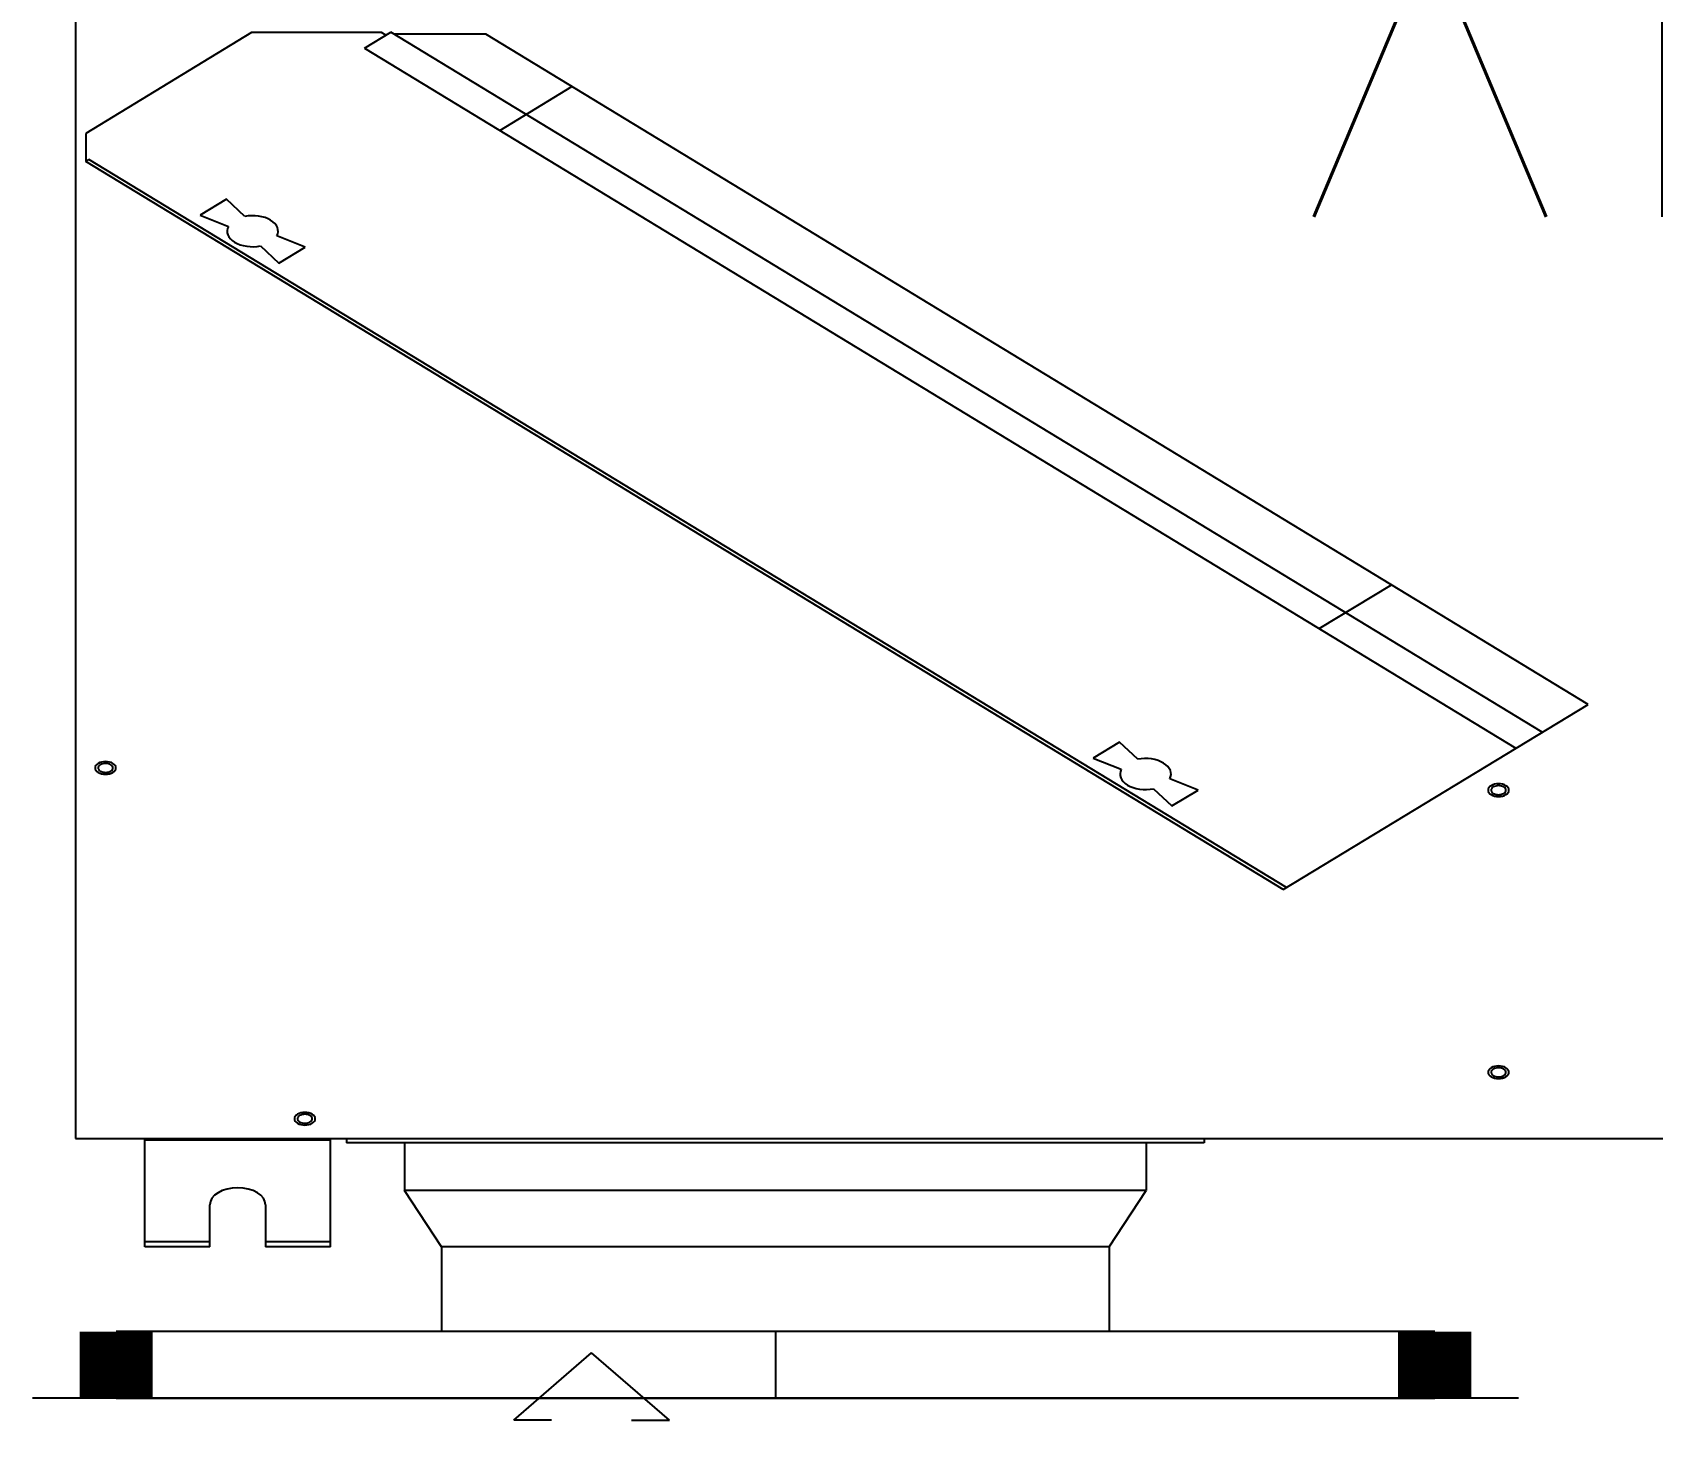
# Model space of a CAD drawing. Extents: x 815029915 to 815825525, y 579155098 to 579748855.
# Drawn here: x 815178810 to 815179584, y 579473443 to 579474113 of the extents above; entities that cross this region are included whole.
import ezdxf

# ---------------------------------------------------------------- set-up
doc = ezdxf.new("R2010")
doc.units = 0
doc.header["$LTSCALE"] = 100
doc.header["$MEASUREMENT"] = 0
doc.linetypes.add('CENTER2', pattern=[1.125, 0.75, -0.125, 0.125, -0.125])
for name, color, linetype in [('H-TH_TEXT', 3, 'Continuous'), ('H-全热回收除霾新风机-设备', 7, 'Continuous'), ('H-通风-送风-中心线', 5, 'CENTER2'), ('H-通风-送风-法兰', 2, 'Continuous'), ('H-通风-送风-端线', 2, 'Continuous'), ('H-通风-送风-风管', 4, 'Continuous')]:
    doc.layers.add(name, color=color, linetype=linetype)
doc.styles.add('_TCH_DIM', font='SIMPLEX', dxfattribs={"bigfont": 'GBCBIG'})

msp = doc.modelspace()

# ---------------------------------------------------------------- linework, layer by layer
at = {"layer": 'H-全热回收除霾新风机-设备'}
for p, q in [((815178830.48, 579474641.58), (815178830.48, 579473584.85)), ((815178830.48, 579474641.58), (815178830.48, 579473584.85)), ((815178914.57, 579474113.08), (815178835.38, 579474064.95)), ((815178914.57, 579474113.08), (815178835.38, 579474064.95)), ((815178976.77, 579474113.08), (815178914.57, 579474113.08)), ((815178976.77, 579474113.08), (815178914.57, 579474113.08)), ((815178968.58, 579474105.68), (815178981.11, 579474113.3)), ((815178968.58, 579474105.68), (815178981.11, 579474113.3)), ((815178978.76, 579474111.87), (815178976.77, 579474113.08)), ((815178978.76, 579474111.87), (815178976.77, 579474113.08)), ((815179531.28, 579473778.91), (815178981.11, 579474113.3)), ((815179531.28, 579473778.91), (815178981.11, 579474113.3)), ((815179026.53, 579474112.35), (815178982.67, 579474112.35)), ((815179026.53, 579474112.35), (815178982.67, 579474112.35)), ((815179553.21, 579473792.23), (815179026.53, 579474112.35)), ((815179553.21, 579473792.23), (815179026.53, 579474112.35)), ((815178968.58, 579474105.68), (815179518.75, 579473771.29)), ((815178968.58, 579474105.68), (815179518.75, 579473771.29)), ((815179033.25, 579474066.37), (815179067.71, 579474087.32)), ((815179033.25, 579474066.37), (815179067.71, 579474087.32)), ((815178835.38, 579474064.95), (815178835.38, 579474051.48)), ((815178835.38, 579474064.95), (815178835.38, 579474051.48)), ((815178835.38, 579474051.48), (815178836.95, 579474052.44)), ((815178835.38, 579474051.48), (815178836.95, 579474052.44)), ((815179407.57, 579473703.72), (815178835.38, 579474051.48)), ((815179407.57, 579473703.72), (815178835.38, 579474051.48)), ((815179409.13, 579473704.67), (815178836.95, 579474052.44)), ((815179409.13, 579473704.67), (815178836.95, 579474052.44)), ((815178902.61, 579474033.47), (815178890.09, 579474025.85)), ((815178902.61, 579474033.47), (815178890.09, 579474025.85)), ((815178911.39, 579474025.28), (815178902.61, 579474033.47)), ((815178911.39, 579474025.28), (815178902.61, 579474033.47)), ((815178890.09, 579474025.85), (815178903.56, 579474020.52)), ((815178890.09, 579474025.85), (815178903.56, 579474020.52)), ((815178913.01, 579474025.53), (815178911.39, 579474025.28)), ((815178913.01, 579474025.53), (815178911.39, 579474025.28)), ((815178914.67, 579474025.64), (815178913.01, 579474025.53)), ((815178914.67, 579474025.64), (815178913.01, 579474025.53)), ((815178916.34, 579474025.6), (815178914.67, 579474025.64)), ((815178916.34, 579474025.6), (815178914.67, 579474025.64)), ((815178917.99, 579474025.44), (815178916.34, 579474025.6)), ((815178917.99, 579474025.44), (815178916.34, 579474025.6)), ((815178919.59, 579474025.13), (815178917.99, 579474025.44)), ((815178919.59, 579474025.13), (815178917.99, 579474025.44)), ((815178921.1, 579474024.7), (815178919.59, 579474025.13)), ((815178921.1, 579474024.7), (815178919.59, 579474025.13)), ((815178922.5, 579474024.14), (815178921.1, 579474024.7)), ((815178922.5, 579474024.14), (815178921.1, 579474024.7)), ((815178923.76, 579474023.47), (815178922.5, 579474024.14)), ((815178923.76, 579474023.47), (815178922.5, 579474024.14)), ((815178903.15, 579474019.53), (815178902.97, 579474018.52)), ((815178903.15, 579474019.53), (815178902.97, 579474018.52)), ((815178902.97, 579474018.52), (815178903.02, 579474017.51)), ((815178902.97, 579474018.52), (815178903.02, 579474017.51)), ((815178903.02, 579474017.51), (815178903.3, 579474016.51)), ((815178903.02, 579474017.51), (815178903.3, 579474016.51)), ((815178903.56, 579474020.52), (815178903.15, 579474019.53)), ((815178903.56, 579474020.52), (815178903.15, 579474019.53)), ((815178903.3, 579474016.51), (815178903.8, 579474015.54)), ((815178903.3, 579474016.51), (815178903.8, 579474015.54)), ((815178924.86, 579474022.71), (815178923.76, 579474023.47)), ((815178924.86, 579474022.71), (815178923.76, 579474023.47)), ((815178925.77, 579474021.86), (815178924.86, 579474022.71)), ((815178925.77, 579474021.86), (815178924.86, 579474022.71)), ((815178926.49, 579474020.94), (815178925.77, 579474021.86)), ((815178926.49, 579474020.94), (815178925.77, 579474021.86)), ((815178926.99, 579474019.97), (815178926.49, 579474020.94)), ((815178926.99, 579474019.97), (815178926.49, 579474020.94)), ((815178926.73, 579474015.95), (815178927.14, 579474016.94)), ((815178926.73, 579474015.95), (815178927.14, 579474016.94)), ((815178927.27, 579474018.97), (815178926.99, 579474019.97)), ((815178927.27, 579474018.97), (815178926.99, 579474019.97)), ((815178927.14, 579474016.94), (815178927.32, 579474017.95)), ((815178927.14, 579474016.94), (815178927.32, 579474017.95)), ((815178927.32, 579474017.95), (815178927.27, 579474018.97)), ((815178927.32, 579474017.95), (815178927.27, 579474018.97)), ((815178903.8, 579474015.54), (815178904.52, 579474014.62)), ((815178903.8, 579474015.54), (815178904.52, 579474014.62)), ((815178904.52, 579474014.62), (815178905.43, 579474013.77)), ((815178904.52, 579474014.62), (815178905.43, 579474013.77)), ((815178905.43, 579474013.77), (815178906.53, 579474013)), ((815178905.43, 579474013.77), (815178906.53, 579474013)), ((815178906.53, 579474013), (815178907.79, 579474012.33)), ((815178906.53, 579474013), (815178907.79, 579474012.33)), ((815178907.79, 579474012.33), (815178909.19, 579474011.78)), ((815178907.79, 579474012.33), (815178909.19, 579474011.78)), ((815178909.19, 579474011.78), (815178910.7, 579474011.34)), ((815178909.19, 579474011.78), (815178910.7, 579474011.34)), ((815178910.7, 579474011.34), (815178912.3, 579474011.04)), ((815178910.7, 579474011.34), (815178912.3, 579474011.04)), ((815178912.3, 579474011.04), (815178913.94, 579474010.87)), ((815178912.3, 579474011.04), (815178913.94, 579474010.87)), ((815178913.94, 579474010.87), (815178915.62, 579474010.84)), ((815178913.94, 579474010.87), (815178915.62, 579474010.84)), ((815178915.62, 579474010.84), (815178917.28, 579474010.95)), ((815178915.62, 579474010.84), (815178917.28, 579474010.95)), ((815178917.28, 579474010.95), (815178918.9, 579474011.19)), ((815178917.28, 579474010.95), (815178918.9, 579474011.19)), ((815178918.9, 579474011.19), (815178927.67, 579474003.01)), ((815178918.9, 579474011.19), (815178927.67, 579474003.01)), ((815178940.2, 579474010.62), (815178926.73, 579474015.95)), ((815178940.2, 579474010.62), (815178926.73, 579474015.95)), ((815178927.67, 579474003.01), (815178940.2, 579474010.62)), ((815178927.67, 579474003.01), (815178940.2, 579474010.62)), ((815179424.78, 579473828.41), (815179459.24, 579473849.35)), ((815179424.78, 579473828.41), (815179459.24, 579473849.35)), ((815179407.57, 579473703.72), (815179553.21, 579473792.23)), ((815179407.57, 579473703.72), (815179553.21, 579473792.23)), ((815179329.26, 579473774.16), (815179316.73, 579473766.54)), ((815179329.26, 579473774.16), (815179316.73, 579473766.54)), ((815179338.03, 579473765.97), (815179329.26, 579473774.16)), ((815179338.03, 579473765.97), (815179329.26, 579473774.16)), ((815178839.99, 579473762.46), (815178839.9, 579473761.87)), ((815178839.99, 579473762.46), (815178839.9, 579473761.87)), ((815178839.9, 579473761.87), (815178839.99, 579473761.28)), ((815178839.9, 579473761.87), (815178839.99, 579473761.28)), ((815178840.28, 579473763.03), (815178839.99, 579473762.46)), ((815178840.28, 579473763.03), (815178839.99, 579473762.46)), ((815178839.99, 579473761.28), (815178840.28, 579473760.71)), ((815178839.99, 579473761.28), (815178840.28, 579473760.71)), ((815178840.74, 579473763.55), (815178840.28, 579473763.03)), ((815178840.74, 579473763.55), (815178840.28, 579473763.03)), ((815178840.28, 579473760.71), (815178840.74, 579473760.18)), ((815178840.28, 579473760.71), (815178840.74, 579473760.18)), ((815178841.36, 579473764.01), (815178840.74, 579473763.55)), ((815178841.36, 579473764.01), (815178840.74, 579473763.55)), ((815178841.41, 579473762.29), (815178841.34, 579473761.87)), ((815178841.41, 579473762.29), (815178841.34, 579473761.87)), ((815178841.34, 579473761.87), (815178841.41, 579473761.45)), ((815178841.34, 579473761.87), (815178841.41, 579473761.45)), ((815178842.11, 579473764.39), (815178841.36, 579473764.01)), ((815178842.11, 579473764.39), (815178841.36, 579473764.01)), ((815178841.61, 579473762.69), (815178841.41, 579473762.29)), ((815178841.61, 579473762.69), (815178841.41, 579473762.29)), ((815178841.41, 579473761.45), (815178841.61, 579473761.04)), ((815178841.41, 579473761.45), (815178841.61, 579473761.04)), ((815178841.93, 579473763.06), (815178841.61, 579473762.69)), ((815178841.93, 579473763.06), (815178841.61, 579473762.69)), ((815178841.61, 579473761.04), (815178841.93, 579473760.67)), ((815178841.61, 579473761.04), (815178841.93, 579473760.67)), ((815178842.38, 579473763.39), (815178841.93, 579473763.06)), ((815178842.38, 579473763.39), (815178841.93, 579473763.06)), ((815178842.97, 579473764.67), (815178842.11, 579473764.39)), ((815178842.97, 579473764.67), (815178842.11, 579473764.39)), ((815178842.91, 579473763.66), (815178842.38, 579473763.39)), ((815178842.91, 579473763.66), (815178842.38, 579473763.39)), ((815178843.52, 579473763.86), (815178842.91, 579473763.66)), ((815178843.52, 579473763.86), (815178842.91, 579473763.66)), ((815178843.91, 579473764.84), (815178842.97, 579473764.67)), ((815178843.91, 579473764.84), (815178842.97, 579473764.67)), ((815178844.19, 579473763.98), (815178843.52, 579473763.86)), ((815178844.19, 579473763.98), (815178843.52, 579473763.86)), ((815178844.88, 579473764.9), (815178843.91, 579473764.84)), ((815178844.88, 579473764.9), (815178843.91, 579473764.84)), ((815178844.88, 579473764.02), (815178844.19, 579473763.98)), ((815178844.88, 579473764.02), (815178844.19, 579473763.98)), ((815178845.85, 579473764.84), (815178844.88, 579473764.9)), ((815178845.85, 579473764.84), (815178844.88, 579473764.9)), ((815178845.57, 579473763.98), (815178844.88, 579473764.02)), ((815178845.57, 579473763.98), (815178844.88, 579473764.02)), ((815178846.24, 579473763.86), (815178845.57, 579473763.98)), ((815178846.24, 579473763.86), (815178845.57, 579473763.98)), ((815178846.79, 579473764.67), (815178845.85, 579473764.84)), ((815178846.79, 579473764.67), (815178845.85, 579473764.84)), ((815178846.85, 579473763.66), (815178846.24, 579473763.86)), ((815178846.85, 579473763.66), (815178846.24, 579473763.86)), ((815178847.65, 579473764.39), (815178846.79, 579473764.67)), ((815178847.65, 579473764.39), (815178846.79, 579473764.67)), ((815178847.39, 579473763.39), (815178846.85, 579473763.66)), ((815178847.39, 579473763.39), (815178846.85, 579473763.66)), ((815178847.83, 579473763.06), (815178847.39, 579473763.39)), ((815178847.83, 579473763.06), (815178847.39, 579473763.39)), ((815178848.4, 579473764.01), (815178847.65, 579473764.39)), ((815178848.4, 579473764.01), (815178847.65, 579473764.39)), ((815178848.15, 579473762.69), (815178847.83, 579473763.06)), ((815178848.15, 579473762.69), (815178847.83, 579473763.06)), ((815178847.83, 579473760.67), (815178848.15, 579473761.04)), ((815178847.83, 579473760.67), (815178848.15, 579473761.04)), ((815178848.36, 579473762.29), (815178848.15, 579473762.69)), ((815178848.36, 579473762.29), (815178848.15, 579473762.69)), ((815178848.15, 579473761.04), (815178848.36, 579473761.45)), ((815178848.15, 579473761.04), (815178848.36, 579473761.45)), ((815178848.42, 579473761.87), (815178848.36, 579473762.29)), ((815178848.42, 579473761.87), (815178848.36, 579473762.29)), ((815178848.36, 579473761.45), (815178848.42, 579473761.87)), ((815178848.36, 579473761.45), (815178848.42, 579473761.87)), ((815178849.02, 579473763.55), (815178848.4, 579473764.01)), ((815178849.02, 579473763.55), (815178848.4, 579473764.01)), ((815178849.48, 579473763.03), (815178849.02, 579473763.55)), ((815178849.48, 579473763.03), (815178849.02, 579473763.55)), ((815178849.02, 579473760.18), (815178849.48, 579473760.71)), ((815178849.02, 579473760.18), (815178849.48, 579473760.71)), ((815178849.77, 579473762.46), (815178849.48, 579473763.03)), ((815178849.77, 579473762.46), (815178849.48, 579473763.03)), ((815178849.48, 579473760.71), (815178849.77, 579473761.28)), ((815178849.48, 579473760.71), (815178849.77, 579473761.28)), ((815178849.86, 579473761.87), (815178849.77, 579473762.46)), ((815178849.86, 579473761.87), (815178849.77, 579473762.46)), ((815178849.77, 579473761.28), (815178849.86, 579473761.87)), ((815178849.77, 579473761.28), (815178849.86, 579473761.87)), ((815179316.73, 579473766.54), (815179330.2, 579473761.21)), ((815179316.73, 579473766.54), (815179330.2, 579473761.21)), ((815179330.2, 579473761.21), (815179329.8, 579473760.22)), ((815179330.2, 579473761.21), (815179329.8, 579473760.22)), ((815179339.66, 579473766.21), (815179338.03, 579473765.97)), ((815179339.66, 579473766.21), (815179338.03, 579473765.97)), ((815179341.32, 579473766.32), (815179339.66, 579473766.21)), ((815179341.32, 579473766.32), (815179339.66, 579473766.21)), ((815179342.99, 579473766.29), (815179341.32, 579473766.32)), ((815179342.99, 579473766.29), (815179341.32, 579473766.32)), ((815179344.64, 579473766.12), (815179342.99, 579473766.29)), ((815179344.64, 579473766.12), (815179342.99, 579473766.29)), ((815179346.23, 579473765.82), (815179344.64, 579473766.12)), ((815179346.23, 579473765.82), (815179344.64, 579473766.12)), ((815179347.75, 579473765.38), (815179346.23, 579473765.82)), ((815179347.75, 579473765.38), (815179346.23, 579473765.82)), ((815179349.14, 579473764.83), (815179347.75, 579473765.38)), ((815179349.14, 579473764.83), (815179347.75, 579473765.38)), ((815179350.4, 579473764.16), (815179349.14, 579473764.83)), ((815179350.4, 579473764.16), (815179349.14, 579473764.83)), ((815179351.5, 579473763.39), (815179350.4, 579473764.16)), ((815179351.5, 579473763.39), (815179350.4, 579473764.16)), ((815179352.42, 579473762.54), (815179351.5, 579473763.39)), ((815179352.42, 579473762.54), (815179351.5, 579473763.39)), ((815179353.13, 579473761.63), (815179352.42, 579473762.54)), ((815179353.13, 579473761.63), (815179352.42, 579473762.54)), ((815179353.64, 579473760.66), (815179353.13, 579473761.63)), ((815179353.64, 579473760.66), (815179353.13, 579473761.63)), ((815178840.74, 579473760.18), (815178841.36, 579473759.73)), ((815178840.74, 579473760.18), (815178841.36, 579473759.73)), ((815178841.36, 579473759.73), (815178842.11, 579473759.35)), ((815178841.36, 579473759.73), (815178842.11, 579473759.35)), ((815178841.93, 579473760.67), (815178842.38, 579473760.34)), ((815178841.93, 579473760.67), (815178842.38, 579473760.34)), ((815178842.11, 579473759.35), (815178842.97, 579473759.07)), ((815178842.11, 579473759.35), (815178842.97, 579473759.07)), ((815178842.38, 579473760.34), (815178842.91, 579473760.08)), ((815178842.38, 579473760.34), (815178842.91, 579473760.08)), ((815178842.91, 579473760.08), (815178843.52, 579473759.88)), ((815178842.91, 579473760.08), (815178843.52, 579473759.88)), ((815178842.97, 579473759.07), (815178843.91, 579473758.9)), ((815178842.97, 579473759.07), (815178843.91, 579473758.9)), ((815178843.52, 579473759.88), (815178844.19, 579473759.75)), ((815178843.52, 579473759.88), (815178844.19, 579473759.75)), ((815178843.91, 579473758.9), (815178844.88, 579473758.84)), ((815178843.91, 579473758.9), (815178844.88, 579473758.84)), ((815178844.19, 579473759.75), (815178844.88, 579473759.71)), ((815178844.19, 579473759.75), (815178844.88, 579473759.71)), ((815178844.88, 579473759.71), (815178845.57, 579473759.75)), ((815178844.88, 579473759.71), (815178845.57, 579473759.75)), ((815178844.88, 579473758.84), (815178845.85, 579473758.9)), ((815178844.88, 579473758.84), (815178845.85, 579473758.9)), ((815178845.57, 579473759.75), (815178846.24, 579473759.88)), ((815178845.57, 579473759.75), (815178846.24, 579473759.88)), ((815178845.85, 579473758.9), (815178846.79, 579473759.07)), ((815178845.85, 579473758.9), (815178846.79, 579473759.07)), ((815178846.24, 579473759.88), (815178846.85, 579473760.08)), ((815178846.24, 579473759.88), (815178846.85, 579473760.08)), ((815178846.79, 579473759.07), (815178847.65, 579473759.35)), ((815178846.79, 579473759.07), (815178847.65, 579473759.35)), ((815178846.85, 579473760.08), (815178847.39, 579473760.34)), ((815178846.85, 579473760.08), (815178847.39, 579473760.34)), ((815178847.39, 579473760.34), (815178847.83, 579473760.67)), ((815178847.39, 579473760.34), (815178847.83, 579473760.67)), ((815178847.65, 579473759.35), (815178848.4, 579473759.73)), ((815178847.65, 579473759.35), (815178848.4, 579473759.73)), ((815178848.4, 579473759.73), (815178849.02, 579473760.18)), ((815178848.4, 579473759.73), (815178849.02, 579473760.18)), ((815179329.8, 579473760.22), (815179329.62, 579473759.21)), ((815179329.8, 579473760.22), (815179329.62, 579473759.21)), ((815179329.62, 579473759.21), (815179329.67, 579473758.2)), ((815179329.62, 579473759.21), (815179329.67, 579473758.2)), ((815179329.67, 579473758.2), (815179329.95, 579473757.19)), ((815179329.67, 579473758.2), (815179329.95, 579473757.19)), ((815179329.95, 579473757.19), (815179330.45, 579473756.23)), ((815179329.95, 579473757.19), (815179330.45, 579473756.23)), ((815179330.45, 579473756.23), (815179331.16, 579473755.31)), ((815179330.45, 579473756.23), (815179331.16, 579473755.31)), ((815179331.16, 579473755.31), (815179332.08, 579473754.46)), ((815179331.16, 579473755.31), (815179332.08, 579473754.46)), ((815179332.08, 579473754.46), (815179333.18, 579473753.69)), ((815179332.08, 579473754.46), (815179333.18, 579473753.69)), ((815179333.18, 579473753.69), (815179334.44, 579473753.02)), ((815179333.18, 579473753.69), (815179334.44, 579473753.02)), ((815179334.44, 579473753.02), (815179335.84, 579473752.47)), ((815179334.44, 579473753.02), (815179335.84, 579473752.47)), ((815179353.38, 579473756.64), (815179353.78, 579473757.63)), ((815179353.38, 579473756.64), (815179353.78, 579473757.63)), ((815179366.85, 579473751.31), (815179353.38, 579473756.64)), ((815179366.85, 579473751.31), (815179353.38, 579473756.64)), ((815179353.91, 579473759.65), (815179353.64, 579473760.66)), ((815179353.91, 579473759.65), (815179353.64, 579473760.66)), ((815179353.78, 579473757.63), (815179353.96, 579473758.64)), ((815179353.78, 579473757.63), (815179353.96, 579473758.64)), ((815179353.96, 579473758.64), (815179353.91, 579473759.65)), ((815179353.96, 579473758.64), (815179353.91, 579473759.65)), ((815179506.92, 579473753.37), (815179506.3, 579473752.91)), ((815179506.92, 579473753.37), (815179506.3, 579473752.91)), ((815179507.67, 579473753.75), (815179506.92, 579473753.37)), ((815179507.67, 579473753.75), (815179506.92, 579473753.37)), ((815179508.53, 579473754.03), (815179507.67, 579473753.75)), ((815179508.53, 579473754.03), (815179507.67, 579473753.75)), ((815179508.47, 579473753.02), (815179507.93, 579473752.75)), ((815179508.47, 579473753.02), (815179507.93, 579473752.75)), ((815179509.08, 579473753.22), (815179508.47, 579473753.02)), ((815179509.08, 579473753.22), (815179508.47, 579473753.02)), ((815179509.47, 579473754.2), (815179508.53, 579473754.03)), ((815179509.47, 579473754.2), (815179508.53, 579473754.03)), ((815179509.75, 579473753.34), (815179509.08, 579473753.22)), ((815179509.75, 579473753.34), (815179509.08, 579473753.22)), ((815179510.44, 579473754.26), (815179509.47, 579473754.2)), ((815179510.44, 579473754.26), (815179509.47, 579473754.2)), ((815179510.44, 579473753.38), (815179509.75, 579473753.34)), ((815179510.44, 579473753.38), (815179509.75, 579473753.34)), ((815179511.41, 579473754.2), (815179510.44, 579473754.26)), ((815179511.41, 579473754.2), (815179510.44, 579473754.26)), ((815179511.13, 579473753.34), (815179510.44, 579473753.38)), ((815179511.13, 579473753.34), (815179510.44, 579473753.38)), ((815179511.8, 579473753.22), (815179511.13, 579473753.34)), ((815179511.8, 579473753.22), (815179511.13, 579473753.34)), ((815179512.35, 579473754.03), (815179511.41, 579473754.2)), ((815179512.35, 579473754.03), (815179511.41, 579473754.2)), ((815179512.41, 579473753.02), (815179511.8, 579473753.22)), ((815179512.41, 579473753.02), (815179511.8, 579473753.22)), ((815179513.21, 579473753.75), (815179512.35, 579473754.03)), ((815179513.21, 579473753.75), (815179512.35, 579473754.03)), ((815179512.95, 579473752.75), (815179512.41, 579473753.02)), ((815179512.95, 579473752.75), (815179512.41, 579473753.02)), ((815179513.96, 579473753.37), (815179513.21, 579473753.75)), ((815179513.96, 579473753.37), (815179513.21, 579473753.75)), ((815179514.58, 579473752.91), (815179513.96, 579473753.37)), ((815179514.58, 579473752.91), (815179513.96, 579473753.37)), ((815179335.84, 579473752.47), (815179337.35, 579473752.03)), ((815179335.84, 579473752.47), (815179337.35, 579473752.03)), ((815179337.35, 579473752.03), (815179338.94, 579473751.73)), ((815179337.35, 579473752.03), (815179338.94, 579473751.73)), ((815179338.94, 579473751.73), (815179340.59, 579473751.56)), ((815179338.94, 579473751.73), (815179340.59, 579473751.56)), ((815179340.59, 579473751.56), (815179342.26, 579473751.53)), ((815179340.59, 579473751.56), (815179342.26, 579473751.53)), ((815179342.26, 579473751.53), (815179343.93, 579473751.64)), ((815179342.26, 579473751.53), (815179343.93, 579473751.64)), ((815179343.93, 579473751.64), (815179345.55, 579473751.88)), ((815179343.93, 579473751.64), (815179345.55, 579473751.88)), ((815179345.55, 579473751.88), (815179354.32, 579473743.7)), ((815179345.55, 579473751.88), (815179354.32, 579473743.7)), ((815179354.32, 579473743.7), (815179366.85, 579473751.31)), ((815179354.32, 579473743.7), (815179366.85, 579473751.31)), ((815179505.55, 579473751.82), (815179505.46, 579473751.23)), ((815179505.55, 579473751.82), (815179505.46, 579473751.23)), ((815179505.46, 579473751.23), (815179505.55, 579473750.64)), ((815179505.46, 579473751.23), (815179505.55, 579473750.64)), ((815179505.84, 579473752.39), (815179505.55, 579473751.82)), ((815179505.84, 579473752.39), (815179505.55, 579473751.82)), ((815179505.55, 579473750.64), (815179505.84, 579473750.07)), ((815179505.55, 579473750.64), (815179505.84, 579473750.07)), ((815179506.3, 579473752.91), (815179505.84, 579473752.39)), ((815179506.3, 579473752.91), (815179505.84, 579473752.39)), ((815179505.84, 579473750.07), (815179506.3, 579473749.55)), ((815179505.84, 579473750.07), (815179506.3, 579473749.55)), ((815179506.3, 579473749.55), (815179506.92, 579473749.09)), ((815179506.3, 579473749.55), (815179506.92, 579473749.09)), ((815179506.96, 579473751.65), (815179506.9, 579473751.23)), ((815179506.96, 579473751.65), (815179506.9, 579473751.23)), ((815179506.9, 579473751.23), (815179506.96, 579473750.81)), ((815179506.9, 579473751.23), (815179506.96, 579473750.81)), ((815179506.92, 579473749.09), (815179507.67, 579473748.71)), ((815179506.92, 579473749.09), (815179507.67, 579473748.71)), ((815179507.17, 579473752.05), (815179506.96, 579473751.65)), ((815179507.17, 579473752.05), (815179506.96, 579473751.65)), ((815179506.96, 579473750.81), (815179507.17, 579473750.41)), ((815179506.96, 579473750.81), (815179507.17, 579473750.41)), ((815179507.49, 579473752.43), (815179507.17, 579473752.05)), ((815179507.49, 579473752.43), (815179507.17, 579473752.05)), ((815179507.17, 579473750.41), (815179507.49, 579473750.03)), ((815179507.17, 579473750.41), (815179507.49, 579473750.03)), ((815179507.93, 579473752.75), (815179507.49, 579473752.43)), ((815179507.93, 579473752.75), (815179507.49, 579473752.43)), ((815179507.49, 579473750.03), (815179507.93, 579473749.71)), ((815179507.49, 579473750.03), (815179507.93, 579473749.71)), ((815179507.67, 579473748.71), (815179508.53, 579473748.43)), ((815179507.67, 579473748.71), (815179508.53, 579473748.43)), ((815179507.93, 579473749.71), (815179508.47, 579473749.44)), ((815179507.93, 579473749.71), (815179508.47, 579473749.44)), ((815179508.47, 579473749.44), (815179509.08, 579473749.24)), ((815179508.47, 579473749.44), (815179509.08, 579473749.24)), ((815179508.53, 579473748.43), (815179509.47, 579473748.26)), ((815179508.53, 579473748.43), (815179509.47, 579473748.26)), ((815179509.08, 579473749.24), (815179509.75, 579473749.12)), ((815179509.08, 579473749.24), (815179509.75, 579473749.12)), ((815179509.47, 579473748.26), (815179510.44, 579473748.2)), ((815179509.47, 579473748.26), (815179510.44, 579473748.2)), ((815179509.75, 579473749.12), (815179510.44, 579473749.08)), ((815179509.75, 579473749.12), (815179510.44, 579473749.08)), ((815179510.44, 579473749.08), (815179511.13, 579473749.12)), ((815179510.44, 579473749.08), (815179511.13, 579473749.12)), ((815179510.44, 579473748.2), (815179511.41, 579473748.26)), ((815179510.44, 579473748.2), (815179511.41, 579473748.26)), ((815179511.13, 579473749.12), (815179511.8, 579473749.24)), ((815179511.13, 579473749.12), (815179511.8, 579473749.24)), ((815179511.41, 579473748.26), (815179512.35, 579473748.43)), ((815179511.41, 579473748.26), (815179512.35, 579473748.43)), ((815179511.8, 579473749.24), (815179512.41, 579473749.44)), ((815179511.8, 579473749.24), (815179512.41, 579473749.44)), ((815179512.35, 579473748.43), (815179513.21, 579473748.71)), ((815179512.35, 579473748.43), (815179513.21, 579473748.71)), ((815179512.41, 579473749.44), (815179512.95, 579473749.71)), ((815179512.41, 579473749.44), (815179512.95, 579473749.71)), ((815179513.39, 579473752.43), (815179512.95, 579473752.75)), ((815179513.39, 579473752.43), (815179512.95, 579473752.75)), ((815179512.95, 579473749.71), (815179513.39, 579473750.03)), ((815179512.95, 579473749.71), (815179513.39, 579473750.03)), ((815179513.21, 579473748.71), (815179513.96, 579473749.09)), ((815179513.21, 579473748.71), (815179513.96, 579473749.09)), ((815179513.71, 579473752.05), (815179513.39, 579473752.43)), ((815179513.71, 579473752.05), (815179513.39, 579473752.43)), ((815179513.39, 579473750.03), (815179513.71, 579473750.41)), ((815179513.39, 579473750.03), (815179513.71, 579473750.41)), ((815179513.92, 579473751.65), (815179513.71, 579473752.05)), ((815179513.92, 579473751.65), (815179513.71, 579473752.05)), ((815179513.71, 579473750.41), (815179513.92, 579473750.81)), ((815179513.71, 579473750.41), (815179513.92, 579473750.81)), ((815179513.98, 579473751.23), (815179513.92, 579473751.65)), ((815179513.98, 579473751.23), (815179513.92, 579473751.65)), ((815179513.92, 579473750.81), (815179513.98, 579473751.23)), ((815179513.92, 579473750.81), (815179513.98, 579473751.23)), ((815179513.96, 579473749.09), (815179514.58, 579473749.55)), ((815179513.96, 579473749.09), (815179514.58, 579473749.55)), ((815179515.04, 579473752.39), (815179514.58, 579473752.91)), ((815179515.04, 579473752.39), (815179514.58, 579473752.91)), ((815179514.58, 579473749.55), (815179515.04, 579473750.07)), ((815179514.58, 579473749.55), (815179515.04, 579473750.07)), ((815179515.33, 579473751.82), (815179515.04, 579473752.39)), ((815179515.33, 579473751.82), (815179515.04, 579473752.39)), ((815179515.04, 579473750.07), (815179515.33, 579473750.64)), ((815179515.04, 579473750.07), (815179515.33, 579473750.64)), ((815179515.42, 579473751.23), (815179515.33, 579473751.82)), ((815179515.42, 579473751.23), (815179515.33, 579473751.82)), ((815179515.33, 579473750.64), (815179515.42, 579473751.23)), ((815179515.33, 579473750.64), (815179515.42, 579473751.23)), ((815179505.55, 579473617.07), (815179505.46, 579473616.48)), ((815179505.55, 579473617.07), (815179505.46, 579473616.48)), ((815179505.46, 579473616.48), (815179505.55, 579473615.89)), ((815179505.46, 579473616.48), (815179505.55, 579473615.89)), ((815179505.84, 579473617.64), (815179505.55, 579473617.07)), ((815179505.84, 579473617.64), (815179505.55, 579473617.07)), ((815179505.55, 579473615.89), (815179505.84, 579473615.32)), ((815179505.55, 579473615.89), (815179505.84, 579473615.32)), ((815179506.3, 579473618.17), (815179505.84, 579473617.64)), ((815179506.3, 579473618.17), (815179505.84, 579473617.64)), ((815179505.84, 579473615.32), (815179506.3, 579473614.8)), ((815179505.84, 579473615.32), (815179506.3, 579473614.8)), ((815179506.92, 579473618.62), (815179506.3, 579473618.17)), ((815179506.92, 579473618.62), (815179506.3, 579473618.17)), ((815179506.3, 579473614.8), (815179506.92, 579473614.34)), ((815179506.3, 579473614.8), (815179506.92, 579473614.34)), ((815179506.96, 579473616.9), (815179506.9, 579473616.48)), ((815179506.96, 579473616.9), (815179506.9, 579473616.48)), ((815179506.9, 579473616.48), (815179506.96, 579473616.06)), ((815179506.9, 579473616.48), (815179506.96, 579473616.06)), ((815179507.67, 579473619), (815179506.92, 579473618.62)), ((815179507.67, 579473619), (815179506.92, 579473618.62)), ((815179506.92, 579473614.34), (815179507.67, 579473613.96)), ((815179506.92, 579473614.34), (815179507.67, 579473613.96)), ((815179507.17, 579473617.31), (815179506.96, 579473616.9)), ((815179507.17, 579473617.31), (815179506.96, 579473616.9)), ((815179506.96, 579473616.06), (815179507.17, 579473615.66)), ((815179506.96, 579473616.06), (815179507.17, 579473615.66)), ((815179507.49, 579473617.68), (815179507.17, 579473617.31)), ((815179507.49, 579473617.68), (815179507.17, 579473617.31)), ((815179507.17, 579473615.66), (815179507.49, 579473615.29)), ((815179507.17, 579473615.66), (815179507.49, 579473615.29)), ((815179507.93, 579473618.01), (815179507.49, 579473617.68)), ((815179507.93, 579473618.01), (815179507.49, 579473617.68)), ((815179507.49, 579473615.29), (815179507.93, 579473614.96)), ((815179507.49, 579473615.29), (815179507.93, 579473614.96)), ((815179508.53, 579473619.28), (815179507.67, 579473619)), ((815179508.53, 579473619.28), (815179507.67, 579473619)), ((815179507.67, 579473613.96), (815179508.53, 579473613.68)), ((815179507.67, 579473613.96), (815179508.53, 579473613.68)), ((815179508.47, 579473618.27), (815179507.93, 579473618.01)), ((815179508.47, 579473618.27), (815179507.93, 579473618.01)), ((815179507.93, 579473614.96), (815179508.47, 579473614.69)), ((815179507.93, 579473614.96), (815179508.47, 579473614.69)), ((815179509.08, 579473618.47), (815179508.47, 579473618.27)), ((815179509.08, 579473618.47), (815179508.47, 579473618.27)), ((815179508.47, 579473614.69), (815179509.08, 579473614.49)), ((815179508.47, 579473614.69), (815179509.08, 579473614.49)), ((815179509.47, 579473619.45), (815179508.53, 579473619.28)), ((815179509.47, 579473619.45), (815179508.53, 579473619.28)), ((815179508.53, 579473613.68), (815179509.47, 579473613.51)), ((815179508.53, 579473613.68), (815179509.47, 579473613.51)), ((815179509.75, 579473618.59), (815179509.08, 579473618.47)), ((815179509.75, 579473618.59), (815179509.08, 579473618.47)), ((815179509.08, 579473614.49), (815179509.75, 579473614.37)), ((815179509.08, 579473614.49), (815179509.75, 579473614.37)), ((815179510.44, 579473619.51), (815179509.47, 579473619.45)), ((815179510.44, 579473619.51), (815179509.47, 579473619.45)), ((815179510.44, 579473618.64), (815179509.75, 579473618.59)), ((815179510.44, 579473618.64), (815179509.75, 579473618.59)), ((815179509.75, 579473614.37), (815179510.44, 579473614.33)), ((815179509.75, 579473614.37), (815179510.44, 579473614.33)), ((815179511.41, 579473619.45), (815179510.44, 579473619.51)), ((815179511.41, 579473619.45), (815179510.44, 579473619.51)), ((815179511.13, 579473618.59), (815179510.44, 579473618.64)), ((815179511.13, 579473618.59), (815179510.44, 579473618.64)), ((815179510.44, 579473614.33), (815179511.13, 579473614.37)), ((815179510.44, 579473614.33), (815179511.13, 579473614.37)), ((815179511.8, 579473618.47), (815179511.13, 579473618.59)), ((815179511.8, 579473618.47), (815179511.13, 579473618.59)), ((815179511.13, 579473614.37), (815179511.8, 579473614.49)), ((815179511.13, 579473614.37), (815179511.8, 579473614.49)), ((815179512.35, 579473619.28), (815179511.41, 579473619.45)), ((815179512.35, 579473619.28), (815179511.41, 579473619.45)), ((815179511.41, 579473613.51), (815179512.35, 579473613.68)), ((815179511.41, 579473613.51), (815179512.35, 579473613.68)), ((815179512.41, 579473618.27), (815179511.8, 579473618.47)), ((815179512.41, 579473618.27), (815179511.8, 579473618.47)), ((815179511.8, 579473614.49), (815179512.41, 579473614.69)), ((815179511.8, 579473614.49), (815179512.41, 579473614.69)), ((815179513.21, 579473619), (815179512.35, 579473619.28)), ((815179513.21, 579473619), (815179512.35, 579473619.28)), ((815179512.35, 579473613.68), (815179513.21, 579473613.96)), ((815179512.35, 579473613.68), (815179513.21, 579473613.96)), ((815179512.95, 579473618.01), (815179512.41, 579473618.27)), ((815179512.95, 579473618.01), (815179512.41, 579473618.27)), ((815179512.41, 579473614.69), (815179512.95, 579473614.96)), ((815179512.41, 579473614.69), (815179512.95, 579473614.96)), ((815179513.39, 579473617.68), (815179512.95, 579473618.01)), ((815179513.39, 579473617.68), (815179512.95, 579473618.01)), ((815179512.95, 579473614.96), (815179513.39, 579473615.29)), ((815179512.95, 579473614.96), (815179513.39, 579473615.29)), ((815179513.96, 579473618.62), (815179513.21, 579473619)), ((815179513.96, 579473618.62), (815179513.21, 579473619)), ((815179513.21, 579473613.96), (815179513.96, 579473614.34)), ((815179513.21, 579473613.96), (815179513.96, 579473614.34)), ((815179513.71, 579473617.31), (815179513.39, 579473617.68)), ((815179513.71, 579473617.31), (815179513.39, 579473617.68)), ((815179513.39, 579473615.29), (815179513.71, 579473615.66)), ((815179513.39, 579473615.29), (815179513.71, 579473615.66)), ((815179513.92, 579473616.9), (815179513.71, 579473617.31)), ((815179513.92, 579473616.9), (815179513.71, 579473617.31)), ((815179513.71, 579473615.66), (815179513.92, 579473616.06)), ((815179513.71, 579473615.66), (815179513.92, 579473616.06)), ((815179513.98, 579473616.48), (815179513.92, 579473616.9)), ((815179513.98, 579473616.48), (815179513.92, 579473616.9)), ((815179513.92, 579473616.06), (815179513.98, 579473616.48)), ((815179513.92, 579473616.06), (815179513.98, 579473616.48)), ((815179514.58, 579473618.17), (815179513.96, 579473618.62)), ((815179514.58, 579473618.17), (815179513.96, 579473618.62)), ((815179513.96, 579473614.34), (815179514.58, 579473614.8)), ((815179513.96, 579473614.34), (815179514.58, 579473614.8)), ((815179515.04, 579473617.64), (815179514.58, 579473618.17)), ((815179515.04, 579473617.64), (815179514.58, 579473618.17)), ((815179514.58, 579473614.8), (815179515.04, 579473615.32)), ((815179514.58, 579473614.8), (815179515.04, 579473615.32)), ((815179515.33, 579473617.07), (815179515.04, 579473617.64)), ((815179515.33, 579473617.07), (815179515.04, 579473617.64)), ((815179515.04, 579473615.32), (815179515.33, 579473615.89)), ((815179515.04, 579473615.32), (815179515.33, 579473615.89)), ((815179515.42, 579473616.48), (815179515.33, 579473617.07)), ((815179515.42, 579473616.48), (815179515.33, 579473617.07)), ((815179515.33, 579473615.89), (815179515.42, 579473616.48)), ((815179515.33, 579473615.89), (815179515.42, 579473616.48)), ((815179509.47, 579473613.51), (815179510.44, 579473613.45)), ((815179509.47, 579473613.51), (815179510.44, 579473613.45)), ((815179510.44, 579473613.45), (815179511.41, 579473613.51)), ((815179510.44, 579473613.45), (815179511.41, 579473613.51)), ((815178935.23, 579473594.86), (815178935.14, 579473594.27)), ((815178935.23, 579473594.86), (815178935.14, 579473594.27)), ((815178935.14, 579473594.27), (815178935.23, 579473593.68)), ((815178935.14, 579473594.27), (815178935.23, 579473593.68)), ((815178935.51, 579473595.43), (815178935.23, 579473594.86)), ((815178935.51, 579473595.43), (815178935.23, 579473594.86)), ((815178935.23, 579473593.68), (815178935.51, 579473593.11)), ((815178935.23, 579473593.68), (815178935.51, 579473593.11)), ((815178935.98, 579473595.95), (815178935.51, 579473595.43)), ((815178935.98, 579473595.95), (815178935.51, 579473595.43)), ((815178935.51, 579473593.11), (815178935.98, 579473592.59)), ((815178935.51, 579473593.11), (815178935.98, 579473592.59)), ((815178936.6, 579473596.41), (815178935.98, 579473595.95)), ((815178936.6, 579473596.41), (815178935.98, 579473595.95)), ((815178935.98, 579473592.59), (815178936.6, 579473592.13)), ((815178935.98, 579473592.59), (815178936.6, 579473592.13)), ((815178936.64, 579473594.69), (815178936.58, 579473594.27)), ((815178936.64, 579473594.69), (815178936.58, 579473594.27)), ((815178936.58, 579473594.27), (815178936.64, 579473593.85)), ((815178936.58, 579473594.27), (815178936.64, 579473593.85)), ((815178937.35, 579473596.79), (815178936.6, 579473596.41)), ((815178937.35, 579473596.79), (815178936.6, 579473596.41)), ((815178936.6, 579473592.13), (815178937.35, 579473591.75)), ((815178936.6, 579473592.13), (815178937.35, 579473591.75)), ((815178936.85, 579473595.1), (815178936.64, 579473594.69)), ((815178936.85, 579473595.1), (815178936.64, 579473594.69)), ((815178936.64, 579473593.85), (815178936.85, 579473593.45)), ((815178936.64, 579473593.85), (815178936.85, 579473593.45)), ((815178937.17, 579473595.47), (815178936.85, 579473595.1)), ((815178937.17, 579473595.47), (815178936.85, 579473595.1)), ((815178936.85, 579473593.45), (815178937.17, 579473593.07)), ((815178936.85, 579473593.45), (815178937.17, 579473593.07)), ((815178937.61, 579473595.79), (815178937.17, 579473595.47)), ((815178937.61, 579473595.79), (815178937.17, 579473595.47)), ((815178937.17, 579473593.07), (815178937.61, 579473592.75)), ((815178937.17, 579473593.07), (815178937.61, 579473592.75)), ((815178938.21, 579473597.07), (815178937.35, 579473596.79)), ((815178938.21, 579473597.07), (815178937.35, 579473596.79)), ((815178937.35, 579473591.75), (815178938.21, 579473591.47)), ((815178937.35, 579473591.75), (815178938.21, 579473591.47)), ((815178938.15, 579473596.06), (815178937.61, 579473595.79)), ((815178938.15, 579473596.06), (815178937.61, 579473595.79)), ((815178937.61, 579473592.75), (815178938.15, 579473592.48)), ((815178937.61, 579473592.75), (815178938.15, 579473592.48)), ((815178938.76, 579473596.26), (815178938.15, 579473596.06)), ((815178938.76, 579473596.26), (815178938.15, 579473596.06)), ((815178938.15, 579473592.48), (815178938.76, 579473592.28)), ((815178938.15, 579473592.48), (815178938.76, 579473592.28)), ((815178939.15, 579473597.24), (815178938.21, 579473597.07)), ((815178939.15, 579473597.24), (815178938.21, 579473597.07)), ((815178938.21, 579473591.47), (815178939.15, 579473591.3)), ((815178938.21, 579473591.47), (815178939.15, 579473591.3)), ((815178939.43, 579473596.38), (815178938.76, 579473596.26)), ((815178939.43, 579473596.38), (815178938.76, 579473596.26)), ((815178938.76, 579473592.28), (815178939.43, 579473592.16)), ((815178938.76, 579473592.28), (815178939.43, 579473592.16)), ((815178940.12, 579473597.3), (815178939.15, 579473597.24)), ((815178940.12, 579473597.3), (815178939.15, 579473597.24)), ((815178939.15, 579473591.3), (815178940.12, 579473591.24)), ((815178939.15, 579473591.3), (815178940.12, 579473591.24)), ((815178940.12, 579473596.42), (815178939.43, 579473596.38)), ((815178940.12, 579473596.42), (815178939.43, 579473596.38)), ((815178939.43, 579473592.16), (815178940.12, 579473592.12)), ((815178939.43, 579473592.16), (815178940.12, 579473592.12)), ((815178941.09, 579473597.24), (815178940.12, 579473597.3)), ((815178941.09, 579473597.24), (815178940.12, 579473597.3)), ((815178940.81, 579473596.38), (815178940.12, 579473596.42)), ((815178940.81, 579473596.38), (815178940.12, 579473596.42)), ((815178940.12, 579473592.12), (815178940.81, 579473592.16)), ((815178940.12, 579473592.12), (815178940.81, 579473592.16)), ((815178940.12, 579473591.24), (815178941.09, 579473591.3)), ((815178940.12, 579473591.24), (815178941.09, 579473591.3)), ((815178941.48, 579473596.26), (815178940.81, 579473596.38)), ((815178941.48, 579473596.26), (815178940.81, 579473596.38)), ((815178940.81, 579473592.16), (815178941.48, 579473592.28)), ((815178940.81, 579473592.16), (815178941.48, 579473592.28)), ((815178942.03, 579473597.07), (815178941.09, 579473597.24)), ((815178942.03, 579473597.07), (815178941.09, 579473597.24)), ((815178941.09, 579473591.3), (815178942.03, 579473591.47)), ((815178941.09, 579473591.3), (815178942.03, 579473591.47)), ((815178942.09, 579473596.06), (815178941.48, 579473596.26)), ((815178942.09, 579473596.06), (815178941.48, 579473596.26)), ((815178941.48, 579473592.28), (815178942.09, 579473592.48)), ((815178941.48, 579473592.28), (815178942.09, 579473592.48)), ((815178942.89, 579473596.79), (815178942.03, 579473597.07)), ((815178942.89, 579473596.79), (815178942.03, 579473597.07)), ((815178942.03, 579473591.47), (815178942.89, 579473591.75)), ((815178942.03, 579473591.47), (815178942.89, 579473591.75)), ((815178942.62, 579473595.79), (815178942.09, 579473596.06)), ((815178942.62, 579473595.79), (815178942.09, 579473596.06)), ((815178942.09, 579473592.48), (815178942.62, 579473592.75)), ((815178942.09, 579473592.48), (815178942.62, 579473592.75)), ((815178943.07, 579473595.47), (815178942.62, 579473595.79)), ((815178943.07, 579473595.47), (815178942.62, 579473595.79)), ((815178942.62, 579473592.75), (815178943.07, 579473593.07)), ((815178942.62, 579473592.75), (815178943.07, 579473593.07)), ((815178943.64, 579473596.41), (815178942.89, 579473596.79)), ((815178943.64, 579473596.41), (815178942.89, 579473596.79)), ((815178942.89, 579473591.75), (815178943.64, 579473592.13)), ((815178942.89, 579473591.75), (815178943.64, 579473592.13)), ((815178943.39, 579473595.1), (815178943.07, 579473595.47)), ((815178943.39, 579473595.1), (815178943.07, 579473595.47)), ((815178943.07, 579473593.07), (815178943.39, 579473593.45)), ((815178943.07, 579473593.07), (815178943.39, 579473593.45)), ((815178943.59, 579473594.69), (815178943.39, 579473595.1)), ((815178943.59, 579473594.69), (815178943.39, 579473595.1)), ((815178943.39, 579473593.45), (815178943.59, 579473593.85)), ((815178943.39, 579473593.45), (815178943.59, 579473593.85)), ((815178943.66, 579473594.27), (815178943.59, 579473594.69)), ((815178943.66, 579473594.27), (815178943.59, 579473594.69)), ((815178943.59, 579473593.85), (815178943.66, 579473594.27)), ((815178943.59, 579473593.85), (815178943.66, 579473594.27)), ((815178944.26, 579473595.95), (815178943.64, 579473596.41)), ((815178944.26, 579473595.95), (815178943.64, 579473596.41)), ((815178943.64, 579473592.13), (815178944.26, 579473592.59)), ((815178943.64, 579473592.13), (815178944.26, 579473592.59)), ((815178944.72, 579473595.43), (815178944.26, 579473595.95)), ((815178944.72, 579473595.43), (815178944.26, 579473595.95)), ((815178944.26, 579473592.59), (815178944.72, 579473593.11)), ((815178944.26, 579473592.59), (815178944.72, 579473593.11)), ((815178945.01, 579473594.86), (815178944.72, 579473595.43)), ((815178945.01, 579473594.86), (815178944.72, 579473595.43)), ((815178944.72, 579473593.11), (815178945.01, 579473593.68)), ((815178944.72, 579473593.11), (815178945.01, 579473593.68)), ((815178945.1, 579473594.27), (815178945.01, 579473594.86)), ((815178945.1, 579473594.27), (815178945.01, 579473594.86)), ((815178945.01, 579473593.68), (815178945.1, 579473594.27)), ((815178945.01, 579473593.68), (815178945.1, 579473594.27)), ((815178830.48, 579473584.85), (815180827.16, 579473584.85)), ((815178830.48, 579473584.85), (815180827.16, 579473584.85)), ((815178863.71, 579473533.02), (815178863.71, 579473584.85)), ((815178863.71, 579473533.02), (815178863.71, 579473584.85)), ((815178863.71, 579473584.17), (815178952.3, 579473584.17)), ((815178863.71, 579473584.17), (815178952.3, 579473584.17)), ((815178952.3, 579473533.02), (815178952.3, 579473584.85)), ((815178952.3, 579473533.02), (815178952.3, 579473584.85)), ((815178960.05, 579473584.85), (815178960.05, 579473582.83)), ((815178960.05, 579473584.85), (815178960.05, 579473582.83)), ((815179369.8, 579473582.83), (815178960.05, 579473582.83)), ((815179369.8, 579473582.83), (815178960.05, 579473582.83)), ((815178987.74, 579473582.83), (815178987.74, 579473559.94)), ((815178987.74, 579473582.83), (815178987.74, 579473559.94)), ((815179342.11, 579473582.83), (815179342.11, 579473559.94)), ((815179342.11, 579473582.83), (815179342.11, 579473559.94)), ((815179369.8, 579473584.85), (815179369.8, 579473582.83)), ((815179369.8, 579473584.85), (815179369.8, 579473582.83)), ((815178900.62, 579473559.93), (815178898.61, 579473558.92)), ((815178900.62, 579473559.93), (815178898.61, 579473558.92)), ((815178902.92, 579473560.68), (815178900.62, 579473559.93)), ((815178902.92, 579473560.68), (815178900.62, 579473559.93)), ((815178905.41, 579473561.13), (815178902.92, 579473560.68)), ((815178905.41, 579473561.13), (815178902.92, 579473560.68)), ((815178908, 579473561.29), (815178905.41, 579473561.13)), ((815178908, 579473561.29), (815178905.41, 579473561.13)), ((815178910.6, 579473561.13), (815178908, 579473561.29)), ((815178910.6, 579473561.13), (815178908, 579473561.29)), ((815178913.09, 579473560.68), (815178910.6, 579473561.13)), ((815178913.09, 579473560.68), (815178910.6, 579473561.13)), ((815178915.39, 579473559.93), (815178913.09, 579473560.68)), ((815178915.39, 579473559.93), (815178913.09, 579473560.68)), ((815178917.4, 579473558.92), (815178915.39, 579473559.93)), ((815178917.4, 579473558.92), (815178915.39, 579473559.93)), ((815179342.11, 579473559.94), (815178987.74, 579473559.94)), ((815179005.46, 579473533.02), (815178987.74, 579473559.94)), ((815179342.11, 579473559.94), (815178987.74, 579473559.94)), ((815179005.46, 579473533.02), (815178987.74, 579473559.94)), ((815179324.39, 579473533.02), (815179342.11, 579473559.94)), ((815179324.39, 579473533.02), (815179342.11, 579473559.94)), ((815178894.97, 579473554.79), (815178894.71, 579473553.21)), ((815178894.97, 579473554.79), (815178894.71, 579473553.21)), ((815178894.71, 579473533.02), (815178894.71, 579473553.21)), ((815178894.71, 579473533.02), (815178894.71, 579473553.21)), ((815178895.73, 579473556.3), (815178894.97, 579473554.79)), ((815178895.73, 579473556.3), (815178894.97, 579473554.79)), ((815178896.95, 579473557.7), (815178895.73, 579473556.3)), ((815178896.95, 579473557.7), (815178895.73, 579473556.3)), ((815178898.61, 579473558.92), (815178896.95, 579473557.7)), ((815178898.61, 579473558.92), (815178896.95, 579473557.7)), ((815178919.05, 579473557.7), (815178917.4, 579473558.92)), ((815178919.05, 579473557.7), (815178917.4, 579473558.92)), ((815178920.28, 579473556.3), (815178919.05, 579473557.7)), ((815178920.28, 579473556.3), (815178919.05, 579473557.7)), ((815178921.04, 579473554.79), (815178920.28, 579473556.3)), ((815178921.04, 579473554.79), (815178920.28, 579473556.3)), ((815178921.29, 579473553.21), (815178921.04, 579473554.79)), ((815178921.29, 579473553.21), (815178921.04, 579473554.79)), ((815178921.29, 579473553.21), (815178921.29, 579473533.02)), ((815178921.29, 579473553.21), (815178921.29, 579473533.02)), ((815178863.71, 579473535.71), (815178894.71, 579473535.71)), ((815178863.71, 579473535.71), (815178894.71, 579473535.71)), ((815178894.71, 579473533.02), (815178863.71, 579473533.02)), ((815178894.71, 579473533.02), (815178863.71, 579473533.02)), ((815178921.29, 579473535.71), (815178952.3, 579473535.71)), ((815178921.29, 579473535.71), (815178952.3, 579473535.71)), ((815178952.3, 579473533.02), (815178921.29, 579473533.02)), ((815178952.3, 579473533.02), (815178921.29, 579473533.02)), ((815179324.39, 579473533.02), (815179005.46, 579473533.02)), ((815179005.46, 579473533.02), (815179005.46, 579473492.64)), ((815179324.39, 579473533.02), (815179005.46, 579473533.02)), ((815179005.46, 579473533.02), (815179005.46, 579473492.64)), ((815179324.39, 579473533.02), (815179324.39, 579473492.64)), ((815179324.39, 579473533.02), (815179324.39, 579473492.64)), ((815179324.39, 579473492.64), (815179005.46, 579473492.64)), ((815179324.39, 579473492.64), (815179005.46, 579473492.64)), ((815179039.91, 579473450.37), (815179077.1, 579473482.53)), ((815179039.91, 579473450.37), (815179077.1, 579473482.53)), ((815179114.28, 579473450.37), (815179077.1, 579473482.53)), ((815179114.28, 579473450.37), (815179077.1, 579473482.53)), ((815179057.98, 579473450.37), (815179039.91, 579473450.37)), ((815179057.98, 579473450.37), (815179039.91, 579473450.37)), ((815179096.22, 579473450.37), (815179114.28, 579473450.37)), ((815179096.22, 579473450.37), (815179114.28, 579473450.37))]:
    msp.add_line(p, q, dxfattribs=at)
at = {"layer": 'H-通风-送风-中心线'}
msp.add_line((815179164.93, 579473492.64), (815179164.93, 579473460.91), dxfattribs=at)
at = {"layer": 'H-通风-送风-法兰'}
msp.add_line((815179519.93, 579473460.81), (815178809.93, 579473460.81), dxfattribs=at)
at = {"layer": 'H-通风-送风-端线'}
for p, q in [((815179479.93, 579473492.64), (815178849.93, 579473492.64)), ((815178849.93, 579473460.91), (815179479.93, 579473460.91)), ((815179479.93, 579473460.71), (815178849.93, 579473460.71))]:
    msp.add_line(p, q, dxfattribs=at)
at = {"layer": 'H-通风-送风-风管', "const_width": 35}
for points in [[(815178849.93, 579473492.64), (815178849.93, 579473460.91)], [(815179479.93, 579473460.91), (815179479.93, 579473492.64)]]:
    msp.add_lwpolyline(points, dxfattribs=at)

# ---------------------------------------------------------------- texts
at = {"layer": 'H-TH_TEXT', "style": '_TCH_DIM', "width": 0.7}
msp.add_text('XF-1', height=264.346, dxfattribs=at).set_placement((815179398.42, 579474025.14))

doc.saveas('drawing.dxf')
